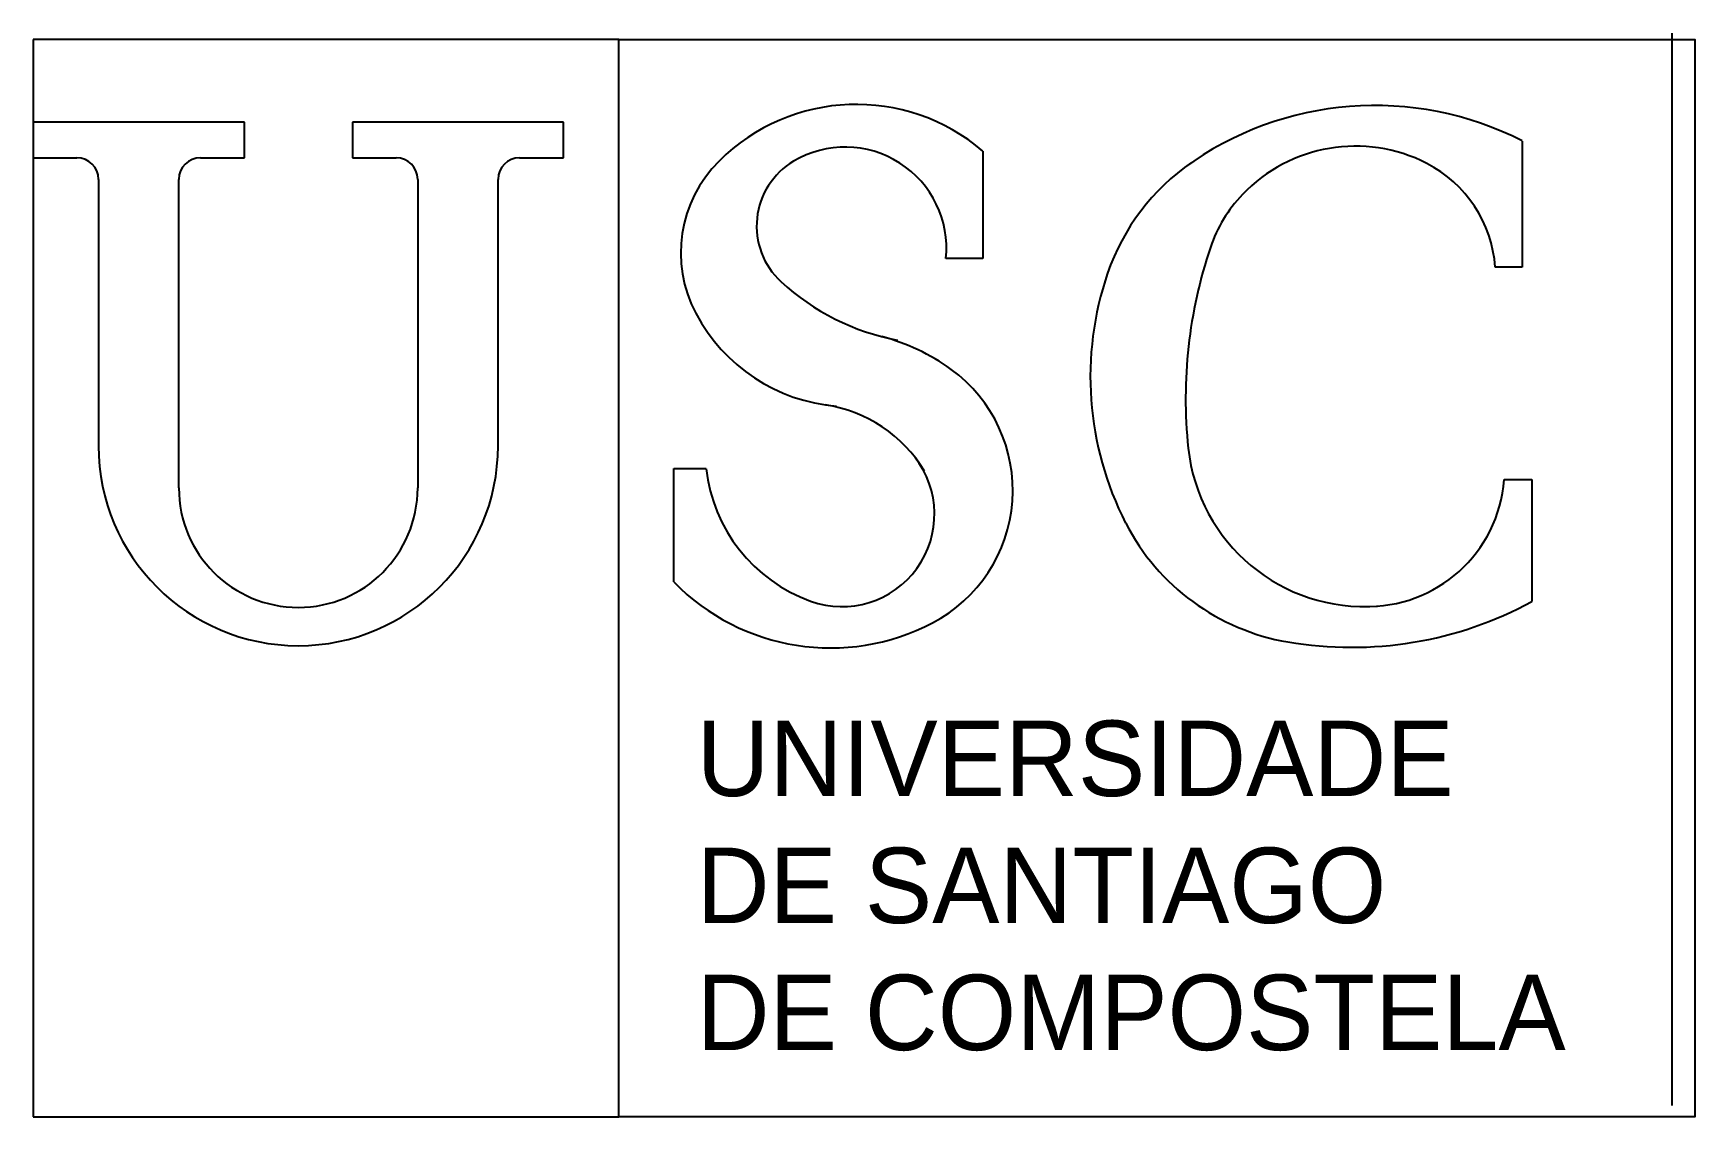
# Model space of a CAD drawing. Extents: x -190 to -112.9, y 9.9 to 60.2.
import ezdxf

# ---------------------------------------------------------------- set-up
doc = ezdxf.new("R2010")
doc.units = 0
doc.layers.add('3', color=7, linetype='Continuous')

msp = doc.modelspace()

# ---------------------------------------------------------------- linework, layer by layer
for p, q in [((-113.98, 10.479), (-113.98, 60.204)), ((-162.832, 59.908), (-189.995, 59.908)), ((-189.995, 59.908), (-189.995, 9.949)), ((-180.202, 56.087), (-189.995, 56.087)), ((-189.995, 56.087), (-189.995, 54.428)), ((-180.202, 54.428), (-180.202, 56.087)), ((-165.398, 56.087), (-175.191, 56.087)), ((-175.191, 56.087), (-175.191, 54.428)), ((-165.398, 54.428), (-165.398, 56.087)), ((-145.945, 54.736), (-145.945, 49.757)), ((-120.926, 55.206), (-120.926, 49.354)), ((-189.995, 54.428), (-187.968, 54.428)), ((-182.241, 54.428), (-180.202, 54.428)), ((-175.191, 54.428), (-173.164, 54.428)), ((-167.437, 54.428), (-165.398, 54.428)), ((-186.968, 53.428), (-186.968, 41.063)), ((-183.241, 39.113), (-183.241, 53.428)), ((-172.164, 53.428), (-172.164, 39.113)), ((-168.437, 41.063), (-168.437, 53.428)), ((-145.945, 49.757), (-147.662, 49.757)), ((-120.926, 49.354), (-122.186, 49.354)), ((-160.289, 34.753), (-160.289, 40.009)), ((-160.289, 40.009), (-158.779, 40.009)), ((-121.766, 39.499), (-120.478, 39.499)), ((-120.478, 39.499), (-120.478, 33.843)), ((-189.995, 9.949), (-162.832, 9.949)), ((-189.974, 9.949), (-189.974, 9.949)), ((-189.974, 9.949), (-189.974, 9.949))]:
    msp.add_line(p, q)
msp.add_lwpolyline([(-162.832, 59.908), (-112.928, 59.908), (-112.928, 9.949), (-162.832, 9.949)], close=True)
for centre, radius, start, end in [((-151.817, 47.867), 9.037, 49.47033, 134.81402), ((-127.76, 41.839), 15.013, 62.92185, 126.06724), ((-152.334, 50.228), 4.695, 354.2497, 120.62057), ((-128.665, 47.709), 7.255, 62.90518, 136.3194), ((-187.968, 53.428), 1, 0, 90), ((-182.241, 53.428), 1, 90, 180), ((-173.164, 53.428), 1, 0, 90), ((-167.437, 53.428), 1, 90, 180), ((-153.957, 50.021), 6, 134.81402, 207.89422), ((-152.943, 51.256), 3.5, 120.62057, 227.26975), ((-130.446, 45.747), 10.271, 124.50466, 161.09939), ((-128.028, 48.954), 5.856, 3.91505, 62.90517), ((-129.139, 48.162), 6.6, 136.31939, 161.33695), ((-114.646, 43.266), 21.897, 161.33695, 186.03588), ((-147.901, 56.714), 10.929, 227.26975, 259.4303), ((-126.124, 44.267), 14.84, 161.09939, 207.1821), ((-152.055, 51.028), 8.152, 207.89422, 265.20996), ((-153.026, 36.896), 9.54, 53.99203, 75.50113), ((-151.495, 39.004), 6.935, 297.60792, 53.99203), ((-154.22, 36.54), 6.497, 31.10386, 81.50147), ((-177.702, 41.063), 9.265, 180, 0), ((-128.251, 41.828), 8.217, 186.03588, 274.22223), ((-152.482, 37.9), 4.29, 250.18571, 38.03791), ((-151.43, 40.82), 7.394, 186.3023, 250.18571), ((-128.115, 39.983), 6.367, 268.19976, 355.63714), ((-177.702, 39.113), 5.539, 180, 0), ((-130.05, 42.25), 10.426, 207.1821, 260.33925), ((-153.008, 41.898), 10.202, 224.46284, 297.60792), ((-128.849, 49.308), 17.586, 260.33925, 298.42356)]:
    msp.add_arc(centre, radius, start, end)

# ---------------------------------------------------------------- texts
at = {"layer": '3'}
for s, p in [('UNIVERSIDADE', (-159.223, 24.824)), ('DE SANTIAGO ', (-159.223, 18.932)), ('DE COMPOSTELA', (-159.223, 13.04))]:
    msp.add_text(s, height=3.5, dxfattribs=at).set_placement(p)

doc.saveas('drawing.dxf')
